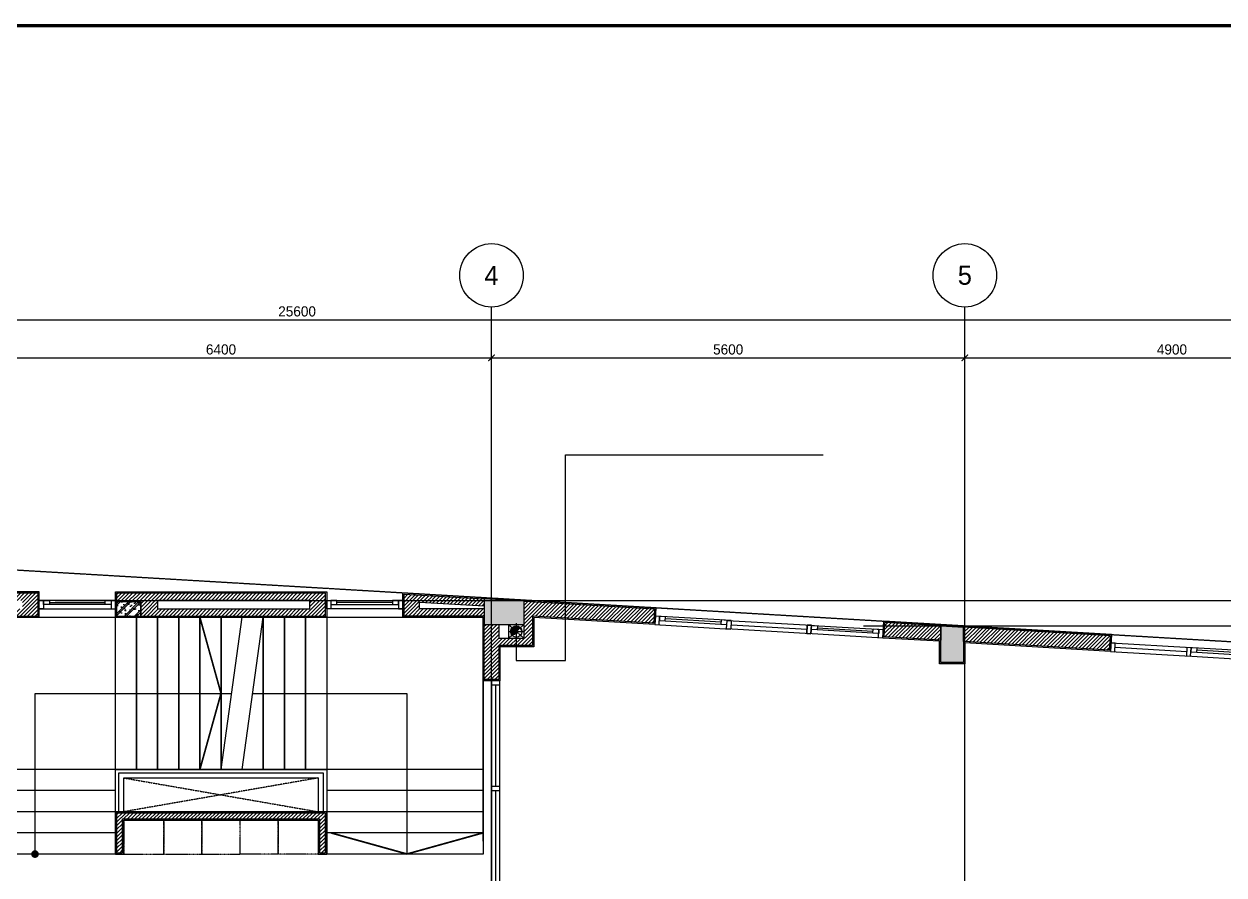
# Model space of a CAD drawing. Header units: inches. Extents: x 1721084 to 1854744, y 225101 to 488646.
# Drawn here: x 1780357 to 1794553, y 277828 to 287895 of the extents above; entities that cross this region are included whole.
import ezdxf
from ezdxf.enums import TextEntityAlignment as Align

# ---------------------------------------------------------------- set-up
doc = ezdxf.new("R2010")
doc.units = ezdxf.units.IN
doc.header["$MEASUREMENT"] = 0
for name, pattern in [('X-PL-T4$0$X-GRID-TYPICAL$0$CENTER2', [1.125, 0.75, -0.125, 0.125, -0.125]), ('X-PL-T4$0$X-PL-T4$0$DASHEDX2', [1.5, 1, -0.5]), ('X-PL-T4$0$X-PL-T4$0$HIDDEN2', [0.1875, 0.125, -0.0625])]:
    doc.linetypes.add(name, pattern=pattern)
for name, color, linetype in [('A-ANNO-DIM 100', 252, 'Continuous'), ('X-PL-T4$0$A-XREF', 250, 'Continuous'), ('X-PL-T4$0$X-GRID-TYPICAL$0$A-ANNO-DIM 75', 250, 'Continuous'), ('X-PL-T4$0$X-GRID-TYPICAL$0$A-GRID', 250, 'X-PL-T4$0$X-GRID-TYPICAL$0$CENTER2'), ('X-PL-T4$0$X-GRID-TYPICAL$0$A-GRID-SYMB', 250, 'Continuous'), ('X-PL-T4$0$X-PL-T4$0$A-FLOR-ABOV', 250, 'X-PL-T4$0$X-PL-T4$0$HIDDEN2'), ('X-PL-T4$0$X-PL-T4$0$A-FLOR-DOOR', 250, 'Continuous'), ('X-PL-T4$0$X-PL-T4$0$A-FLOR-DRAN', 250, 'Continuous'), ('X-PL-T4$0$X-PL-T4$0$A-FLOR-HDRL', 250, 'Continuous'), ('X-PL-T4$0$X-PL-T4$0$A-FLOR-PATT', 250, 'Continuous'), ('X-PL-T4$0$X-PL-T4$0$A-FLOR-STRS', 250, 'Continuous'), ('X-PL-T4$0$X-PL-T4$0$A-FLOR-STRS-NOTE', 250, 'Continuous'), ('X-PL-T4$0$X-PL-T4$0$A-FLOR-WALL', 250, 'Continuous'), ('X-PL-T4$0$X-PL-T4$0$A-FLOR-WALL-FNSH', 250, 'Continuous'), ('X-PL-T4$0$X-PL-T4$0$A-FLOR-WALL-PART', 250, 'Continuous'), ('X-PL-T4$0$X-PL-T4$0$A-FLOR-WDW', 250, 'Continuous'), ('X-PL-T4$0$X-PL-T4$0$A-FURN', 250, 'Continuous'), ('X-PL-T4$0$X-PL-T4$0$A-XREF', 250, 'Continuous'), ('X-PL-T4$0$XREF1$0$A-FLOR-COLS-CONC', 250, 'Continuous'), ('X-PL-T4$0$XREF1$0$A-FLOR-PATT', 250, 'Continuous')]:
    doc.layers.add(name, color=color, linetype=linetype)
doc.styles.add('X-PL-T4$0$HDUNGARC', font='vn_vni.shx')
doc.styles.add('X-PL-T4$0$X-GRID-TYPICAL$0$HDUNGARC', font='vn_vni.shx')
doc.styles.add('X-PL-T4$0$X-GRID-TYPICAL$0$SYMBTEXT', font='VAVON_.TTF')
doc.dimstyles.new('X-PL-T4$0$DIM-75', dxfattribs={"dimscale": 75, "dimtxt": 2, "dimasz": 1, "dimexe": 1, "dimexo": 1, "dimgap": 0.5, "dimtad": 1, "dimdec": 0, "dimzin": 0, "dimdsep": 46, "dimtxsty": 'X-PL-T4$0$HDUNGARC', "dimblk": 'X-PL-T4$0$_ArchTick', "dimcen": 2, "dimdle": 1, "dimclrd": 256, "dimclre": 9, "dimclrt": 3, "dimadec": 0, "dimazin": 0, "dimtfac": 1, "dimtdec": 0, "dimtix": 1, "dimtmove": 2, "dimatfit": 2, "dimfxl": 1, "dimtolj": 1, "dimtzin": 0, "dimarcsym": 2})
doc.dimstyles.new('X-PL-T4$0$X-GRID-TYPICAL$0$DIM-75', dxfattribs={"dimscale": 75, "dimtxt": 1.6, "dimasz": 1, "dimexe": 1, "dimexo": 1, "dimgap": 0.5, "dimtad": 1, "dimdec": 0, "dimzin": 0, "dimdsep": 46, "dimtxsty": 'X-PL-T4$0$X-GRID-TYPICAL$0$HDUNGARC', "dimblk": 'X-PL-T4$0$X-GRID-TYPICAL$0$_ArchTick', "dimcen": 2, "dimdle": 1, "dimclrd": 256, "dimclre": 9, "dimclrt": 3, "dimadec": 0, "dimazin": 0, "dimtfac": 1, "dimtdec": 0, "dimtix": 1, "dimtmove": 2, "dimatfit": 2, "dimfxl": 1, "dimtolj": 1, "dimtzin": 0, "dimarcsym": 2})

# ---------------------------------------------------------------- blocks, each defined once
blk = doc.blocks.new('X-PL-T4$0$X-GRID-TYPICAL$0$SYMB-GRID')
blk.add_circle((0, 0), 5)
at = {"color": 2, "style": 'X-PL-T4$0$X-GRID-TYPICAL$0$SYMBTEXT', "flags": 4}
blk.add_attdef('NUM', text='', height=3, dxfattribs=at).set_placement((0, 0), align=Align.MIDDLE)
blk = doc.blocks.new('X-PL-T4$0$X-GRID-TYPICAL$0$_ArchTick')
at = {"color": 0, "linetype": 'ByBlock', "const_width": 0.15}
blk.add_lwpolyline([(-0.5, -0.48), (0.5, 0.52)], dxfattribs=at)
blk = doc.blocks.new('*D442')
at = {"layer": 'Defpoints', "color": 0, "transparency": 16777216}
for p in [(15100, 13820), (8700, 13370), (15100, 13370)]:
    blk.add_point(p, dxfattribs=at)
at = {"layer": 'X-PL-T4$0$X-GRID-TYPICAL$0$A-ANNO-DIM 75', "lineweight": -2, "transparency": 16777216}
blk.add_line((8625, 13820), (15175, 13820), dxfattribs=at)
at = {"layer": 'X-PL-T4$0$X-GRID-TYPICAL$0$A-ANNO-DIM 75', "color": 9, "lineweight": -2, "transparency": 16777216}
for p, q in [((8700, 13445), (8700, 13895)), ((15100, 13445), (15100, 13895))]:
    blk.add_line(p, q, dxfattribs=at)
at = {"layer": 'X-PL-T4$0$X-GRID-TYPICAL$0$A-ANNO-DIM 75', "lineweight": -2, "transparency": 16777216, "xscale": 75, "yscale": 75, "zscale": 75, "rotation": 180}
blk.add_blockref('X-PL-T4$0$X-GRID-TYPICAL$0$_ArchTick', (8700, 13820), dxfattribs=at)
at = {"layer": 'X-PL-T4$0$X-GRID-TYPICAL$0$A-ANNO-DIM 75', "lineweight": -2, "transparency": 16777216, "xscale": 75, "yscale": 75, "zscale": 75}
blk.add_blockref('X-PL-T4$0$X-GRID-TYPICAL$0$_ArchTick', (15100, 13820), dxfattribs=at)
at = {"layer": 'X-PL-T4$0$X-GRID-TYPICAL$0$A-ANNO-DIM 75', "color": 3, "transparency": 16777216, "insert": (11900, 13918), "char_height": 120, "attachment_point": 5, "style": 'X-PL-T4$0$X-GRID-TYPICAL$0$HDUNGARC'}
blk.add_mtext('\\A1;6400', dxfattribs=at)
blk = doc.blocks.new('*D443')
at = {"layer": 'Defpoints', "color": 0, "transparency": 16777216}
for p in [(20700, 13820), (15100, 13370), (20700, 13370)]:
    blk.add_point(p, dxfattribs=at)
at = {"layer": 'X-PL-T4$0$X-GRID-TYPICAL$0$A-ANNO-DIM 75', "lineweight": -2, "transparency": 16777216}
blk.add_line((15025, 13820), (20775, 13820), dxfattribs=at)
at = {"layer": 'X-PL-T4$0$X-GRID-TYPICAL$0$A-ANNO-DIM 75', "color": 9, "lineweight": -2, "transparency": 16777216}
for p, q in [((15100, 13445), (15100, 13895)), ((20700, 13445), (20700, 13895))]:
    blk.add_line(p, q, dxfattribs=at)
at = {"layer": 'X-PL-T4$0$X-GRID-TYPICAL$0$A-ANNO-DIM 75', "lineweight": -2, "transparency": 16777216, "xscale": 75, "yscale": 75, "zscale": 75, "rotation": 180}
blk.add_blockref('X-PL-T4$0$X-GRID-TYPICAL$0$_ArchTick', (15100, 13820), dxfattribs=at)
at = {"layer": 'X-PL-T4$0$X-GRID-TYPICAL$0$A-ANNO-DIM 75', "lineweight": -2, "transparency": 16777216, "xscale": 75, "yscale": 75, "zscale": 75}
blk.add_blockref('X-PL-T4$0$X-GRID-TYPICAL$0$_ArchTick', (20700, 13820), dxfattribs=at)
at = {"layer": 'X-PL-T4$0$X-GRID-TYPICAL$0$A-ANNO-DIM 75', "color": 3, "transparency": 16777216, "insert": (17900, 13918), "char_height": 120, "attachment_point": 5, "style": 'X-PL-T4$0$X-GRID-TYPICAL$0$HDUNGARC'}
blk.add_mtext('\\A1;5600', dxfattribs=at)
blk = doc.blocks.new('*D444')
at = {"layer": 'Defpoints', "color": 0, "transparency": 16777216}
for p in [(25600, 13820), (20700, 13370), (25600, 13370)]:
    blk.add_point(p, dxfattribs=at)
at = {"layer": 'X-PL-T4$0$X-GRID-TYPICAL$0$A-ANNO-DIM 75', "lineweight": -2, "transparency": 16777216}
blk.add_line((20625, 13820), (25675, 13820), dxfattribs=at)
at = {"layer": 'X-PL-T4$0$X-GRID-TYPICAL$0$A-ANNO-DIM 75', "color": 9, "lineweight": -2, "transparency": 16777216}
for p, q in [((20700, 13445), (20700, 13895)), ((25600, 13445), (25600, 13895))]:
    blk.add_line(p, q, dxfattribs=at)
at = {"layer": 'X-PL-T4$0$X-GRID-TYPICAL$0$A-ANNO-DIM 75', "lineweight": -2, "transparency": 16777216, "xscale": 75, "yscale": 75, "zscale": 75, "rotation": 180}
blk.add_blockref('X-PL-T4$0$X-GRID-TYPICAL$0$_ArchTick', (20700, 13820), dxfattribs=at)
at = {"layer": 'X-PL-T4$0$X-GRID-TYPICAL$0$A-ANNO-DIM 75', "lineweight": -2, "transparency": 16777216, "xscale": 75, "yscale": 75, "zscale": 75}
blk.add_blockref('X-PL-T4$0$X-GRID-TYPICAL$0$_ArchTick', (25600, 13820), dxfattribs=at)
at = {"layer": 'X-PL-T4$0$X-GRID-TYPICAL$0$A-ANNO-DIM 75', "color": 3, "transparency": 16777216, "insert": (23150, 13918), "char_height": 120, "attachment_point": 5, "style": 'X-PL-T4$0$X-GRID-TYPICAL$0$HDUNGARC'}
blk.add_mtext('\\A1;4900', dxfattribs=at)
blk = doc.blocks.new('*D445')
at = {"layer": 'Defpoints', "color": 0, "transparency": 16777216}
for p in [(25600, 14270), (0, 13370), (25600, 13370)]:
    blk.add_point(p, dxfattribs=at)
at = {"layer": 'X-PL-T4$0$X-GRID-TYPICAL$0$A-ANNO-DIM 75', "color": 9, "lineweight": -2, "transparency": 16777216}
for p, q in [((0, 13445), (0, 14345)), ((25600, 13445), (25600, 14345))]:
    blk.add_line(p, q, dxfattribs=at)
at = {"layer": 'X-PL-T4$0$X-GRID-TYPICAL$0$A-ANNO-DIM 75', "lineweight": -2, "transparency": 16777216}
blk.add_line((-75, 14270), (25675, 14270), dxfattribs=at)
at = {"layer": 'X-PL-T4$0$X-GRID-TYPICAL$0$A-ANNO-DIM 75', "lineweight": -2, "transparency": 16777216, "xscale": 75, "yscale": 75, "zscale": 75, "rotation": 180}
blk.add_blockref('X-PL-T4$0$X-GRID-TYPICAL$0$_ArchTick', (0, 14270), dxfattribs=at)
at = {"layer": 'X-PL-T4$0$X-GRID-TYPICAL$0$A-ANNO-DIM 75', "lineweight": -2, "transparency": 16777216, "xscale": 75, "yscale": 75, "zscale": 75}
blk.add_blockref('X-PL-T4$0$X-GRID-TYPICAL$0$_ArchTick', (25600, 14270), dxfattribs=at)
at = {"layer": 'X-PL-T4$0$X-GRID-TYPICAL$0$A-ANNO-DIM 75', "color": 3, "transparency": 16777216, "insert": (12800, 14368), "char_height": 120, "attachment_point": 5, "style": 'X-PL-T4$0$X-GRID-TYPICAL$0$HDUNGARC'}
blk.add_mtext('\\A1;25600', dxfattribs=at)
blk = doc.blocks.new('X-PL-T4$0$X-PL-T4$0$thang 21 bâc')
for points in [[(1850, -2800), (0, -2800), (0, 0), (6200, 0), (6200, -2800), (4350, -2800)], [(1850, -1800), (1850, 0), (2100, 0), (2100, -1800), (1850, -1800)], [(2100, -1800), (2100, 0), (2350, 0), (2350, -1800), (2100, -1800)], [(2350, -1800), (2350, 0), (2600, 0), (2600, -1800), (2350, -1800)], [(2600, -1800), (2600, 0), (2850, 0), (2850, -1800), (2600, -1800)], [(2850, -1800), (2850, 0), (3100, 0), (3100, -1800), (2850, -1800)], [(3100, -1800), (3100, 0), (3350, 0)], [(3100, -1800), (3350, 0)], [(3350, 0), (3600, 0), (3600, -1800), (3350, -1800)], [(3350, -1800), (3600, 0)], [(3600, -1800), (3600, 0), (3850, 0), (3850, -1800), (3600, -1800)], [(3850, -1800), (3850, 0), (4100, 0), (4100, -1800), (3850, -1800)], [(4100, -1800), (4100, 0), (4350, 0), (4350, -1800), (4100, -1800)], [(1850, -1800), (0, -1800)], [(1850, -2800), (1850, -1800), (4350, -1800), (4350, -2800)], [(3350, -1800), (3100, -1800)], [(6200, -1800), (4350, -1800)], [(1850, -2050), (0, -2050)], [(6200, -2050), (4350, -2050)], [(1850, -2300), (0, -2300)], [(6200, -2300), (4350, -2300)], [(1850, -2550), (0, -2550)], [(6200, -2550), (4350, -2550)], [(1850, -2800), (0, -2800)], [(6200, -2800), (4350, -2800)]]:
    blk.add_lwpolyline(points)
blk = doc.blocks.new('X-PL-T4$0$XREF1')
at = {"layer": 'X-PL-T4$0$XREF1$0$A-FLOR-PATT'}
h = blk.add_hatch(dxfattribs=at)
h.set_pattern_fill('!BTCT', color=250, scale=20, pattern_type=2)
h.set_pattern_definition([(50, (0, 0), (143.45204, -12.55043), [15, -165]), (355, (0, 0), (-27.7503, 150.4384), [12, -132]), (100.4514, (11.95, -1.05), (115.7019, 137.8879), [12.74804, -140.2284]), (46.1842, (0, 40), (213.4482, -33.1038), [22.5, -247.5]), (96.6356, (17.79, 37.24), (186.9325, 194.8236), [19.122, -210.3426]), (351.1842, (0, 40), (186.9324, 194.8237), [18, -198]), (21, (20, 30), (119.3814, -80.5238), [15, -165]), (326, (20, 30), (48.6631, 145.03), [12, -132]), (71.4514, (29.95, 23.29), (168.0445, 64.5061), [12.74804, -140.2284]), (37.5, (0, 0), (2.43197, 66.57877), [0, -130.4, 0, -134, 0, -132.5]), (7.5, (0, 0), (52.6139, 78.88234), [0, -76.4, 0, -127.4, 0, -50.5]), (327.5, (-44.6, 0), (106.76449, -4.51097), [0, -50, 0, -156, 0, -207]), (317.5, (-64.6, 0), (116.63723, 20.021), [0, -65, 0, -103.6, 0, -147]), (45, (0, 0), (-60.10408, 60.10408), []), (45, (0, 24.5), (-60.10408, 60.10408), [])])
h.paths.add_polyline_path([(20685, 3915), (20685, 4285), (20415, 4285), (20415, 3915)])
h.paths.add_polyline_path([(19915, 685), (19915, 375), (20685, 375), (20685, 685)])
h.paths.add_polyline_path([(15485, -985), (15485, -715), (14815, -715), (14815, -985)])
h.paths.add_polyline_path([(15385, 4285), (15015, 4285), (15015, 3915), (15385, 3915)])
h.paths.add_polyline_path([(8785, 5465), (8785, 5935), (8315, 5935), (8315, 5465)])
h.paths.add_polyline_path([(300, 385), (15, 385), (15, 15), (300, 15)])
h.paths.add_polyline_path([(4265, -985), (4735, -985), (4735, -715), (4265, -715)])
h.paths.add_polyline_path([(8515, -985), (8785, -985), (8785, -615), (8515, -615)])
h.paths.add_polyline_path([(15, 5465), (485, 5465), (485, 5935), (15, 5935)])
h.paths.add_polyline_path([(285, 11335), (15, 11335), (15, 10965), (285, 10965)])
h.paths.add_polyline_path([(8785, 11337), (8515, 11352), (8515, 10965), (8785, 10965)])
h.paths.add_polyline_path([(4735, 11576), (4265, 11603), (4265, 11315), (4735, 11315)])
h.paths.add_polyline_path([(20685, 10634), (20415, 10650), (20415, 10215), (20685, 10215)])
h.paths.add_polyline_path([(15485, 10941), (15015, 10969), (15015, 10665), (15485, 10665)])
h.paths.add_polyline_path([(25585, 10345), (25415, 10355), (25415, 10060), (25585, 10060)])
h = blk.add_hatch(dxfattribs=at)
h.set_pattern_fill('!BTCT', color=250, scale=20, pattern_type=2)
h.set_pattern_definition([(50, (0, 0), (143.452, -12.5504), [15, -165]), (355, (0, 0), (-27.7503, 150.4384), [12, -132]), (100.4514, (11.95, -1.05), (115.7019, 137.8879), [12.748, -140.2284]), (46.1842, (0, 40), (213.4482, -33.1038), [22.5, -247.5]), (96.6356, (17.79, 37.24), (186.9325, 194.8236), [19.122, -210.3426]), (351.1842, (0, 40), (186.9324, 194.8237), [18, -198]), (21, (20, 30), (119.3814, -80.5238), [15, -165]), (326, (20, 30), (48.663, 145.03), [12, -132]), (71.4514, (29.95, 23.29), (168.0445, 64.5061), [12.748, -140.2284]), (37.5, (0, 0), (2.43197, 66.57877), [0, -130.4, 0, -134, 0, -132.5]), (7.5, (0, 0), (52.6139, 78.88234), [0, -76.4, 0, -127.4, 0, -50.5]), (327.5, (-44.6, 0), (106.76449, -4.51097), [0, -50, 0, -156, 0, -207]), (317.5, (-64.6, 0), (116.63723, 20.021), [0, -65, 0, -103.6, 0, -147]), (45, (0, 0), (-60.10408, 60.10408), []), (45, (0, 24.5), (-60.10408, 60.10408), [])])
h.paths.add_polyline_path([(10950, 10935), (10665, 10935), (10665, 10765), (10950, 10765)])
at = {"layer": 'X-PL-T4$0$XREF1$0$A-FLOR-COLS-CONC'}
for points in [[(10665, 10765), (10950, 10765), (10950, 10935), (10665, 10935)], [(15015, 10969), (15015, 10665), (15485, 10665), (15485, 10941)], [(20685, 10634), (20685, 10215), (20415, 10215), (20415, 10650)]]:
    blk.add_lwpolyline(points, close=True, dxfattribs=at)
blk = doc.blocks.new('X-PL-T4$0$X-PL-T4$0$NM 90')
h = blk.add_hatch()
h.set_pattern_fill('DASH', color=8, scale=400)
h.paths.add_polyline_path([(0, 45, 1), (0, 0)])
h.paths.add_polyline_path([(0, 45), (0, 0), (45, 0, 0.414214)])
h.paths.add_polyline_path([(45, 0), (0, 0, -1), (0, -45, 0.414214)])
h = blk.add_hatch()
h.set_pattern_fill('DASH', color=256, scale=400)
h.paths.add_polyline_path([(0, 45, 1), (0, 0)])
h.paths.add_polyline_path([(0, 45), (0, 0), (45, 0, 0.414214)])
h.paths.add_polyline_path([(45, 0), (0, 0, -1), (0, -45, 0.414214)])
h = blk.add_hatch()
h.set_pattern_fill('DASH', color=8, scale=400)
h.paths.add_polyline_path([(0, 45, 1), (0, 0)])
h.paths.add_polyline_path([(0, 45), (0, 0), (45, 0, 0.414214)])
h.paths.add_polyline_path([(45, 0), (0, 0, -1), (0, -45, 0.414214)])
h = blk.add_hatch(color=8)
h.dxf.hatch_style = 1
h.paths.add_polyline_path([(0, 45, 1), (0, 0)])
h.paths.add_polyline_path([(0, 45), (0, 0), (45, 0, 0.414214)])
h.paths.add_polyline_path([(45, 0), (0, 0, -1), (0, -45, 0.414214)])
at = {"color": 8}
for points in [[(65, 0), (-65, 0)], [(0, 65), (0, -65)]]:
    blk.add_lwpolyline(points, dxfattribs=at)
blk.add_circle((0, 0), 45)
for centre, start, end in [((0, 22.5), 90, 270), ((0, -22.5), 270, 90)]:
    blk.add_arc(centre, 22.5, start, end)
blk = doc.blocks.new('*U436')
at = {"color": 0, "ltscale": 40}
for p, q in [((-600, 100), (300, 100)), ((300, 0), (-600, 0))]:
    blk.add_line(p, q, dxfattribs=at)
at = {"ltscale": 40}
for p, q in [((-480, 50), (180, 50)), ((180, 25), (-480, 25))]:
    blk.add_line(p, q, dxfattribs=at)
at = {"color": 0, "lineweight": -2}
for points in [[(-600, 100), (-550, 100), (-550, 0), (-600, 0)], [(300, 100), (250, 100), (250, 0), (300, 0)]]:
    blk.add_lwpolyline(points, close=True, dxfattribs=at)
at = {"ltscale": 40}
for points in [[(-550, 50), (-480, 50), (-480, 0), (-550, 0)], [(180, 50), (250, 50), (250, 0), (180, 0)]]:
    blk.add_lwpolyline(points, close=True, dxfattribs=at)
blk = doc.blocks.new('*U426')
for points in [[(0, 0), (50, 0), (50, 100), (0, 100)], [(0, 0), (950, 0), (950, 100), (0, 100)], [(900, 0), (950, 0), (950, 100), (900, 100)]]:
    blk.add_lwpolyline(points, close=True)
at = {"color": 8}
blk.add_lwpolyline([(50, 50), (900, 50)], dxfattribs=at)
blk = doc.blocks.new('X-PL-T4$0$X-PL-T4$0$1800x1300')
at = {"layer": 'X-PL-T4$0$X-PL-T4$0$A-FLOR-WDW', "xscale": -1, "rotation": 359.9999999999999}
blk.add_blockref('*U426', (950, -100), dxfattribs=at)
at = {"layer": 'X-PL-T4$0$X-PL-T4$0$A-FLOR-WDW'}
blk.add_blockref('*U436', (1500, -100), dxfattribs=at)
blk = doc.blocks.new('*U432')
at = {"color": 0, "ltscale": 40}
for p, q in [((-600, 100), (300, 100)), ((300, 0), (-600, 0))]:
    blk.add_line(p, q, dxfattribs=at)
at = {"ltscale": 40}
for p, q in [((180, 75), (-480, 75)), ((-480, 50), (180, 50))]:
    blk.add_line(p, q, dxfattribs=at)
at = {"color": 0, "lineweight": -2}
for points in [[(-600, 100), (-550, 100), (-550, 0), (-600, 0)], [(300, 100), (250, 100), (250, 0), (300, 0)]]:
    blk.add_lwpolyline(points, close=True, dxfattribs=at)
at = {"ltscale": 40}
for points in [[(-550, 50), (-480, 50), (-480, 100), (-550, 100)], [(180, 50), (250, 50), (250, 100), (180, 100)]]:
    blk.add_lwpolyline(points, close=True, dxfattribs=at)
blk = doc.blocks.new('*U412')
for points in [[(0, 0), (50, 0), (50, 100), (0, 100)], [(0, 0), (1000, 0), (1000, 100), (0, 100)], [(950, 0), (1000, 0), (1000, 100), (950, 100)]]:
    blk.add_lwpolyline(points, close=True)
at = {"color": 8}
blk.add_lwpolyline([(50, 50), (950, 50)], dxfattribs=at)
blk = doc.blocks.new('X-PL-T4$0$X-PL-T4$0$S3000')
at = {"layer": 'X-PL-T4$0$X-PL-T4$0$A-FLOR-WDW'}
for name, p in [('*U436', (-2100, -100)), ('*U412', (-1850, -100))]:
    blk.add_blockref(name, p, dxfattribs=at)
at = {"layer": 'X-PL-T4$0$X-PL-T4$0$A-FLOR-WDW', "xscale": -1}
blk.add_blockref('*U436', (-600, -100), dxfattribs=at)
blk = doc.blocks.new('*U437')
for points in [[(0, 0), (50, 0), (50, 100), (0, 100)], [(0, 0), (1300, 0), (1300, 100), (0, 100)], [(1250, 0), (1300, 0), (1300, 100), (1250, 100)]]:
    blk.add_lwpolyline(points, close=True)
at = {"color": 8}
blk.add_lwpolyline([(50, 50), (1250, 50)], dxfattribs=at)
blk = doc.blocks.new('X-PL-T4$0$_ArchTick')
at = {"color": 0, "linetype": 'ByBlock', "const_width": 0.15}
blk.add_lwpolyline([(-0.5, -0.48), (0.5, 0.52)], dxfattribs=at)
blk = doc.blocks.new('I.A.M TITLEBLOCK - A2 -H')
at = {"const_width": 0.5}
blk.add_lwpolyline([(5, 3), (592, 3), (590, 417), (5, 417)], close=True, dxfattribs=at)
blk = doc.blocks.new('X-PL-T4$0$X-GRID-TYPICAL')
at = {"layer": 'X-PL-T4$0$X-GRID-TYPICAL$0$A-GRID', "ltscale": 8}
for p, q in [((15100, -3650), (15100, 14420)), ((20700, -3650), (20700, 14420))]:
    blk.add_line(p, q, dxfattribs=at)
for points in [[(0, 11870), (27300, 10259)], [(9937.8, 10950), (9937.8, 10950), (30944.3, 10950), (30944.3, 11397.5)], [(19500, 10647.5), (30944.3, 10647.5)]]:
    blk.add_lwpolyline(points, dxfattribs=at)
at = {"layer": 'X-PL-T4$0$X-GRID-TYPICAL$0$A-GRID-SYMB'}
ref = blk.add_blockref('X-PL-T4$0$X-GRID-TYPICAL$0$SYMB-GRID', (15100, 14795), dxfattribs=dict(at, xscale=75, yscale=75, zscale=75))
ref.add_attrib('NUM', '4', dxfattribs={"layer": '0', "color": 2, "height": 225, "style": 'X-PL-T4$0$X-GRID-TYPICAL$0$SYMBTEXT'}).set_placement((15100, 14795), align=Align.MIDDLE)
ref = blk.add_blockref('X-PL-T4$0$X-GRID-TYPICAL$0$SYMB-GRID', (20700, 14795), dxfattribs=dict(at, xscale=75, yscale=75, zscale=75))
ref.add_attrib('NUM', '5', dxfattribs={"layer": '0', "color": 2, "height": 225, "style": 'X-PL-T4$0$X-GRID-TYPICAL$0$SYMBTEXT'}).set_placement((20700, 14795), align=Align.MIDDLE)
at = {"layer": 'X-PL-T4$0$X-GRID-TYPICAL$0$A-ANNO-DIM 75'}
for base, p1, p2, picture, middle in [((25600, 14270), (0, 13370), (25600, 13370), '*D445', (12800, 14367.5)), ((15100, 13820), (8700, 13370), (15100, 13370), '*D442', (11900, 13917.5)), ((20700, 13820), (15100, 13370), (20700, 13370), '*D443', (17900, 13917.5)), ((25600, 13820), (20700, 13370), (25600, 13370), '*D444', (23150, 13917.5))]:
    dim = blk.add_linear_dim(base=base, p1=p1, p2=p2, dimstyle='X-PL-T4$0$X-GRID-TYPICAL$0$DIM-75', dxfattribs=at)
    dim.commit()
    dim.dimension.update_dxf_attribs({"geometry": picture, "text_midpoint": middle})
blk = doc.blocks.new('X-PL-T4$0$X-PL-T4')
at = {"layer": 'X-PL-T4$0$X-PL-T4$0$A-FLOR-PATT'}
h = blk.add_hatch(dxfattribs=at)
h.set_pattern_fill('ANSI31', color=250, scale=250)
h.paths.add_polyline_path([(1549, 11593), (1559, 11762), (476, 11826, 0.431585), (15, 11392), (15, 11350), (100, 11350), (100, 11392, -0.431585), (471, 11741), (500, 11739), (500, 11350), (285, 11350), (285, 10965), (585, 10965), (585, 11650)])
h.paths.add_polyline_path([(15, 10815), (185, 10815), (185, 10965), (15, 10965)])
h.paths.add_polyline_path([(4265, 11432), (4265, 11603), (3386, 11655), (3376, 11485)])
h.paths.add_polyline_path([(4735, 11576), (4735, 11405), (5093, 11383), (5103, 11553)])
h.paths.add_polyline_path([(7828, 11393), (7818, 11223), (8215, 11199), (8215, 10965), (8515, 10965), (8515, 11050), (8300, 11050), (8300, 11194), (8515, 11181), (8515, 11352)])
h.paths.add_polyline_path([(8617, 10965), (8615, 8965), (8785, 8965), (8785, 10765), (9735, 10765), (9735, 11035), (9020, 11035), (9020, 11101, 0.414553), (8785, 11336), (8785, 11236, -0.414805), (8920, 11101), (8920, 10965), (8785, 10965)])
h.paths.add_polyline_path([(9020, 10950), (9550, 10950), (9550, 10850), (9020, 10850)], flags=16)
h = blk.add_hatch(dxfattribs=at)
h.set_pattern_fill('ANSI31', color=250, scale=250)
h.paths.add_polyline_path([(10950, 11035), (10665, 11035), (10665, 10935), (10950, 10935), (10950, 10765), (13135, 10765), (13135, 11035)])
h.paths.add_polyline_path([(11150, 10950), (12950, 10950), (12950, 10850), (11150, 10850)], flags=16)
h.paths.add_polyline_path([(14250, 10850), (14250, 10929), (15015, 10884), (15015, 10969), (14065, 11025), (14065, 10765), (15015, 10765), (15015, 10850)])
h.paths.add_polyline_path([(15185, 10500), (15185, 10665), (15015, 10665), (15015, 10015), (15185, 10015), (15185, 10415), (15585, 10415), (15585, 10765), (17019, 10680), (17029, 10850), (15485, 10941), (15485, 10771), (15485, 10500)])
h.paths.add_polyline_path([(19754, 10689), (19744, 10520), (20415, 10480), (20415, 10650)])
h.paths.add_polyline_path([(20685, 10634), (20685, 10464), (22409, 10362), (22419, 10532)])
h.paths.add_polyline_path([(24246, 10424), (24236, 10253), (25415, 10184), (25415, 10355)])
h.paths.add_polyline_path([(26029, 10319), (25585, 10345), (25585, 10175), (26019, 10149, -0.24466), (26268, 10000), (25585, 10000), (25585, 10060), (25415, 10060), (25415, 9915), (26315, 9915), (26315, 9575), (26485, 9575), (26485, 9835, 0.397053)])
h = blk.add_hatch(dxfattribs=at)
h.set_pattern_fill('ANSI31', color=250, scale=250)
h.paths.add_polyline_path([(10665, 8435), (10665, 7965), (10735, 7965), (10735, 8365), (13065, 8365), (13065, 7965), (13135, 7965), (13135, 8435)])
at = {"layer": 'Defpoints', "color": 5}
blk.add_lwpolyline([(34318, -12850), (-4757, -12850), (-4757, 17750), (34318, 17750)], close=True, dxfattribs=at)
at = {"layer": 'X-PL-T4$0$X-PL-T4$0$A-FLOR-ABOV', "ltscale": 10}
for points in [[(15300, 10665), (15485, 10500)], [(15485, 10665), (15300, 10500)], [(10750, 8850), (13050, 8450)], [(13050, 8850), (10750, 8450)]]:
    blk.add_lwpolyline(points, dxfattribs=at)
at = {"layer": 'X-PL-T4$0$X-PL-T4$0$A-FLOR-DRAN'}
blk.add_lwpolyline([(15300, 10665), (15300, 10500)], dxfattribs=at)
at = {"layer": 'X-PL-T4$0$X-PL-T4$0$A-FLOR-HDRL'}
for points in [[(10690, 8450), (10690, 8910), (13110, 8910), (13110, 8450)], [(10750, 8450), (10750, 8850), (13050, 8850), (13050, 8450)]]:
    blk.add_lwpolyline(points, dxfattribs=at)
at = {"layer": 'X-PL-T4$0$X-PL-T4$0$A-FLOR-STRS-NOTE', "color": 174, "ltscale": 400, "const_width": 20}
for points in [[(11650, 10750), (11900, 9850), (11650, 8950)], [(13200, 8200), (14100, 7950), (15000, 8200)]]:
    blk.add_lwpolyline(points, dxfattribs=at)
at = {"layer": 'X-PL-T4$0$X-PL-T4$0$A-FLOR-STRS-NOTE', "color": 174, "ltscale": 400}
for points in [[(9700, 7950), (9700, 9850), (12025, 9850)], [(12275, 9850), (14100, 9850), (14100, 7950)]]:
    blk.add_lwpolyline(points, dxfattribs=at)
at = {"layer": 'X-PL-T4$0$X-PL-T4$0$A-FLOR-STRS-NOTE', "color": 174, "const_width": 45}
blk.add_lwpolyline([(9677, 7949, -1), (9722, 7949, -1)], format="xyb", close=True, dxfattribs=at)
at = {"layer": 'X-PL-T4$0$X-PL-T4$0$A-FLOR-WALL'}
for points in [[(8785, 10765), (9735, 10765), (9735, 11035), (9020, 11035)], [(10950, 11035), (10665, 11035), (10665, 10935), (10950, 10935)], [(10950, 10935), (10950, 10765), (13135, 10765), (13135, 11035), (10950, 11035)], [(14065, 10765), (14065, 11025)], [(14065, 11025), (15015, 10969), (15015, 10884)], [(15485, 10771), (15485, 10941), (17029, 10850), (17019, 10680), (15585, 10765)], [(15015, 10850), (15015, 10765), (14065, 10765)], [(14250, 10929), (15015, 10884)], [(14250, 10850), (14250, 10929)], [(15015, 10850), (14250, 10850)], [(15185, 10415), (15185, 10015), (15015, 10015), (15015, 10015), (15015, 10015), (15015, 10015), (15015, 10015), (15015, 10665), (15185, 10665), (15185, 10500)], [(15585, 10765), (15585, 10415), (15185, 10415)], [(15485, 10500), (15485, 10500), (15485, 10771)], [(20415, 10650), (20415, 10480), (19744, 10520), (19754, 10689)], [(20415, 10650), (19754, 10689)], [(22419, 10532), (20685, 10634)], [(22419, 10532), (22409, 10362), (20685, 10464), (20685, 10634)], [(15485, 10500), (15485, 10500), (15185, 10500)]]:
    blk.add_lwpolyline(points, dxfattribs=at)
for points in [[(11150, 10950), (11150, 10850), (12950, 10850), (12950, 10950)], [(13135, 7965), (13135, 8435), (10665, 8435), (10665, 7965), (10735, 7965), (10735, 8365), (13065, 8365), (13065, 7965)]]:
    blk.add_lwpolyline(points, close=True, dxfattribs=at)
at = {"layer": 'X-PL-T4$0$X-PL-T4$0$A-FLOR-WALL-FNSH'}
for points in [[(8800, 10750), (9750, 10750), (9750, 11050), (9035, 11050)], [(14050, 11041), (17045, 10864)], [(15000, 10750), (14050, 10750), (14050, 11041)], [(17045, 10864), (17033, 10664), (15600, 10749)], [(15200, 10400), (15200, 10000), (15000, 10000), (15000, 8100), (15000, 8100), (15000, 8200), (15000, 8200), (15000, 10750)], [(15600, 10749), (15600, 10400), (15200, 10400)], [(20400, 10466), (19728, 10505), (19740, 10705)], [(22435, 10546), (19740, 10705)], [(22435, 10546), (22423, 10346), (20700, 10448), (20700, 10200), (20400, 10200), (20400, 10466)], [(13150, 7950), (13150, 8450), (10650, 8450), (10650, 7950), (10750, 7950), (10750, 8350), (13050, 8350), (13050, 7950), (13150, 7950)]]:
    blk.add_lwpolyline(points, dxfattribs=at)
blk.add_lwpolyline([(10650, 11050), (13150, 11050), (13150, 10750), (10650, 10750)], close=True, dxfattribs=at)
at = {"layer": 'X-PL-T4$0$X-PL-T4$0$A-FLOR-WALL-PART'}
for points in [[(17045, 10864), (19740, 10705)], [(9750, 10750), (10650, 10750)], [(13150, 10750), (14050, 10750)], [(22435, 10546), (24232, 10440)]]:
    blk.add_lwpolyline(points, dxfattribs=at)
at = {"layer": 'X-PL-T4$0$X-PL-T4$0$A-FURN', "linetype": 'X-PL-T4$0$X-PL-T4$0$DASHEDX2', "ltscale": 1.5}
for points in [[(10750, 8350), (10750, 7950), (11225, 7950), (11225, 8350), (10750, 8350)], [(11225, 8350), (11225, 7950), (11675, 7950), (11675, 8350), (11225, 8350)], [(11675, 8350), (11675, 7950), (12125, 7950), (12125, 8350), (11675, 8350)], [(12575, 8350), (12575, 7950), (12125, 7950), (12125, 8350), (12525, 8350)], [(13050, 8350), (13050, 7950), (12575, 7950), (12575, 8350), (13050, 8350)]]:
    blk.add_lwpolyline(points, dxfattribs=at)
at = {"layer": 'X-PL-T4$0$X-PL-T4$0$A-FLOR-DOOR', "rotation": 90}
for p in [(15200, 8700), (15200, 7450)]:
    blk.add_blockref('*U437', p, dxfattribs=at)
at = {"layer": 'X-PL-T4$0$X-PL-T4$0$A-FLOR-DRAN', "xscale": 1.5, "yscale": 1.5, "zscale": 1.5, "rotation": 90}
blk.add_blockref('X-PL-T4$0$X-PL-T4$0$NM 90', (15393, 10582), dxfattribs=at)
at = {"layer": 'X-PL-T4$0$X-PL-T4$0$A-FLOR-STRS', "color": 4}
blk.add_blockref('X-PL-T4$0$X-PL-T4$0$thang 21 bâc', (8800, 10750), dxfattribs=at)
at = {"layer": 'X-PL-T4$0$X-PL-T4$0$A-FLOR-WALL', "xscale": -1, "rotation": 176.6118615163913}
blk.add_blockref('X-PL-T4$0$X-PL-T4$0$S3000', (19728, 10505), dxfattribs=at)
at = {"layer": 'X-PL-T4$0$X-PL-T4$0$A-FLOR-WDW', "xscale": -1}
for name, p, rotation in [('*U432', (10050, 10850), 359.9999999999777), ('X-PL-T4$0$X-PL-T4$0$1800x1300', (22423, 10346), 176.6227153367482)]:
    blk.add_blockref(name, p, dxfattribs=dict(at, rotation=rotation))
at = {"layer": 'X-PL-T4$0$X-PL-T4$0$A-FLOR-WDW'}
blk.add_blockref('*U432', (13750, 10850), dxfattribs=at)
at = {"layer": 'X-PL-T4$0$X-PL-T4$0$A-XREF'}
for name in ['X-PL-T4$0$X-GRID-TYPICAL', 'X-PL-T4$0$XREF1']:
    blk.add_blockref(name, (0, 0), dxfattribs=at)
blk = doc.blocks.new('X-PL-T4')
at = {"layer": 'X-PL-T4$0$A-XREF'}
blk.add_blockref('X-PL-T4$0$X-PL-T4', (0, 0), dxfattribs=at)
blk.add_lwpolyline([(15974, 10241), (15974, 12670), (19022, 12670)], dxfattribs=at)
blk.add_leader([(15393, 10582), (15393, 10241), (15974, 10241)], dimstyle='X-PL-T4$0$DIM-75', override={"dimgap": 0.5, "dimtad": 0}, dxfattribs=at)

msp = doc.modelspace()

# ---------------------------------------------------------------- block references
msp.add_blockref('X-PL-T4', (1770787.6, 270126.4))

# ---------------------------------------------------------------- next in the draw order: block references
at = {"layer": 'A-ANNO-DIM 100', "xscale": 75, "yscale": 75, "zscale": 75}
msp.add_blockref('I.A.M TITLEBLOCK - A2 -H', (1765644.4, 256601), dxfattribs=at)

doc.saveas('drawing.dxf')
